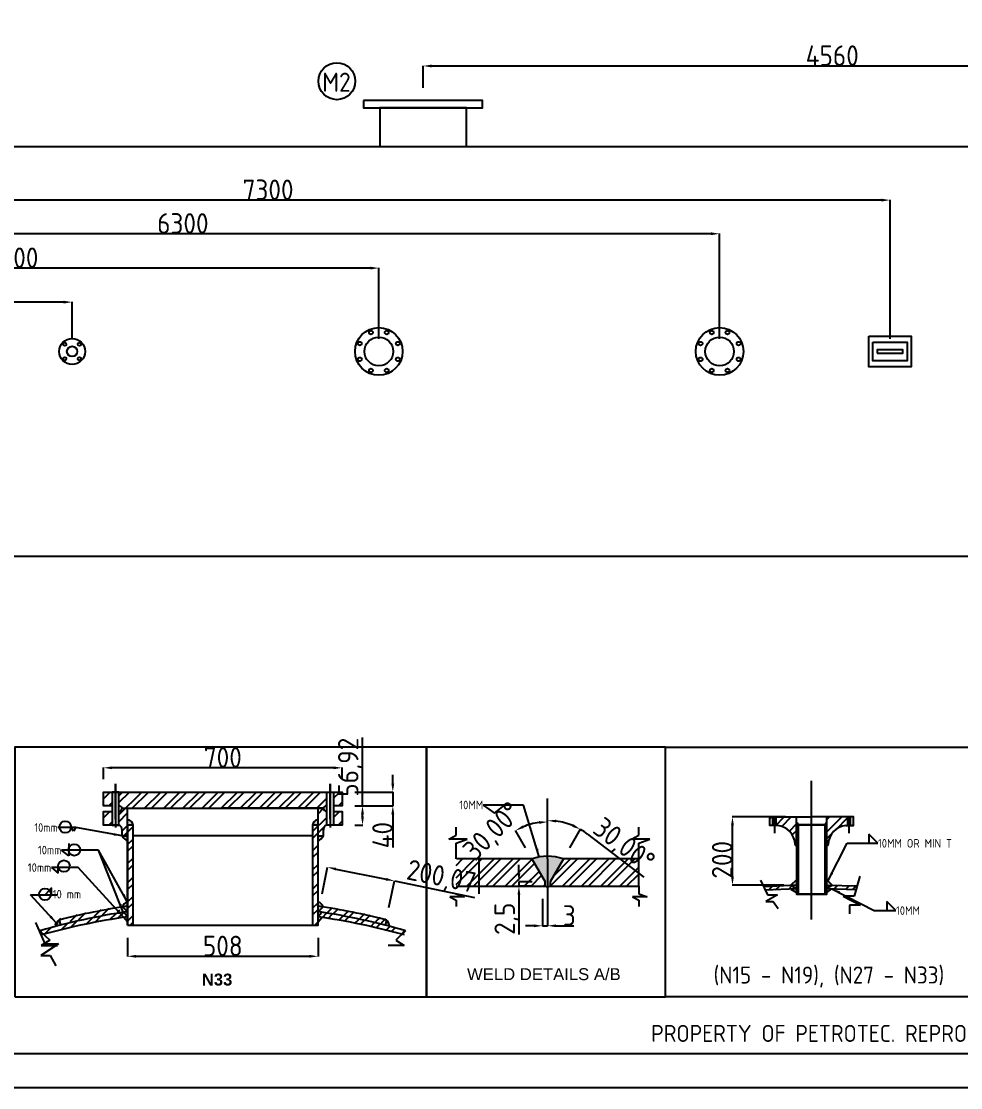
# Model space of a CAD drawing. Header units: inches. Extents: x 46059 to 66274, y -33 to 12215.
# Drawn here: x 53311 to 58824, y -33 to 6223 of the extents above; entities that cross this region are included whole.
import ezdxf

# ---------------------------------------------------------------- set-up
doc = ezdxf.new("R2010")
doc.units = ezdxf.units.IN
doc.header["$LTSCALE"] = 40
doc.header["$MEASUREMENT"] = 0
for name, pattern in [('ACAD_ISO02W100', [15, 12, -3]), ('ACAD_ISO03W100', [30, 12, -18]), ('CENTER', [50.8, 31.75, -6.35, 6.35, -6.35]), ('CENTER2', [1.125, 0.75, -0.125, 0.125, -0.125])]:
    doc.linetypes.add(name, pattern=pattern)
doc.layers.add('fitting', color=7, linetype='CENTER2')
doc.styles.get("Standard").update_dxf_attribs({"font": 'isocp.shx', "height": 120, "bigfont": '@extfont2.shx'})
doc.dimstyles.new('ISO-25', dxfattribs={"dimtxt": 120, "dimasz": 50, "dimexe": 1.25, "dimexo": 75, "dimtad": 1, "dimtxsty": 'Standard', "dimcen": 0, "dimclrd": 1, "dimclre": 1, "dimclrt": 1, "dimazin": 0, "dimtfac": 1, "dimtmove": 0, "dimatfit": 3, "dimfxl": 1, "dimtfillclr": 1, "dimarcsym": 0})
pattern_1 = [(45, (50550.75, 440.2), (-56.1266, 56.1266), []), (45, (50550.75, 479.885), (-56.1266, 56.1266), [])]

# ---------------------------------------------------------------- blocks, each defined once
blk = doc.blocks.new('*D49')
at = {"color": 1, "lineweight": -2, "ltscale": 1000, "transparency": 16777216}
for p, q in [((55491.1, 1751.6), (55491.1, 1801.6)), ((55268.3, 1701.6), (55492.3, 1701.6)), ((55491.1, 1701.6), (55491.1, 1621.6)), ((55268.3, 1621.6), (55492.3, 1621.6)), ((55491.1, 1571.6), (55491.1, 1376.2))]:
    blk.add_line(p, q, dxfattribs=at)
at = {"color": 1, "ltscale": 1000, "transparency": 16777216}
for points in [[(55482.7, 1751.6), (55499.4, 1751.6), (55491.1, 1701.6)], [(55482.7, 1571.6), (55499.4, 1571.6), (55491.1, 1621.6)]]:
    blk.add_solid(points, dxfattribs=at)
at = {"layer": 'Defpoints', "color": 0, "ltscale": 1000, "transparency": 16777216}
for p in [(55193.3, 1701.6), (55193.3, 1621.6), (55491.1, 1621.6)]:
    blk.add_point(p, dxfattribs=at)
at = {"color": 1, "ltscale": 1000, "transparency": 16777216, "insert": (55430.5, 1448.9), "char_height": 120, "attachment_point": 5, "rotation": 90}
blk.add_mtext('40', dxfattribs=at)
blk = doc.blocks.new('*D38')
at = {"color": 1, "lineweight": -2, "ltscale": 1000, "transparency": 16777216}
for p, q in [((56231.2, 1224.6), (56231.2, 1274.6)), ((56309.7, 1174.6), (56229.9, 1174.6)), ((56309.7, 1149.6), (56229.9, 1149.6)), ((56231.2, 1174.6), (56231.2, 1149.6)), ((56231.2, 1099.6), (56231.2, 866.3))]:
    blk.add_line(p, q, dxfattribs=at)
at = {"color": 1, "ltscale": 1000, "transparency": 16777216}
for points in [[(56222.9, 1224.6), (56239.5, 1224.6), (56231.2, 1174.6)], [(56222.9, 1099.6), (56239.5, 1099.6), (56231.2, 1149.6)]]:
    blk.add_solid(points, dxfattribs=at)
at = {"layer": 'Defpoints', "color": 0, "ltscale": 1000, "transparency": 16777216}
for p in [(56231.2, 1174.6), (56384.7, 1174.6), (56384.7, 1149.6)]:
    blk.add_point(p, dxfattribs=at)
at = {"color": 1, "ltscale": 1000, "transparency": 16777216, "insert": (56161.6, 958), "char_height": 120, "attachment_point": 5, "rotation": 90}
blk.add_mtext('2,5', dxfattribs=at)
blk = doc.blocks.new('*D39')
at = {"color": 1, "lineweight": -2, "ltscale": 1000, "transparency": 16777216}
for p, q in [((56369.7, 1074.6), (56369.7, 915.6)), ((56399.7, 1071), (56399.7, 915.6)), ((56319.7, 916.9), (56269.7, 916.9)), ((56369.7, 916.9), (56399.7, 916.9)), ((56449.7, 916.9), (56554, 916.9))]:
    blk.add_line(p, q, dxfattribs=at)
at = {"color": 1, "ltscale": 1000, "transparency": 16777216}
for points in [[(56319.7, 925.2), (56319.7, 908.6), (56369.7, 916.9)], [(56449.7, 925.2), (56449.7, 908.6), (56399.7, 916.9)]]:
    blk.add_solid(points, dxfattribs=at)
at = {"layer": 'Defpoints', "color": 0, "ltscale": 1000, "transparency": 16777216}
for p in [(56369.7, 1149.6), (56399.7, 1146), (56399.7, 916.9)]:
    blk.add_point(p, dxfattribs=at)
at = {"color": 1, "ltscale": 1000, "transparency": 16777216, "insert": (56526.8, 977.5), "char_height": 120, "attachment_point": 5}
blk.add_mtext('3', dxfattribs=at)
blk = doc.blocks.new('*D50')
at = {"color": 1, "lineweight": -2, "ltscale": 1000, "transparency": 16777216}
for p, q in [((56530.2, 1374.6), (56593.2, 1483.7)), ((56634.1, 1454.8), (56963.9, 1202.4))]:
    blk.add_line(p, q, dxfattribs=at)
for start, end in [(67.43447, 82.56553), (52.56553, 60)]:
    blk.add_arc((56399.7, 1148.6), 385.6, start, end, dxfattribs=at)
at = {"color": 1, "ltscale": 1000, "transparency": 16777216}
for points in [[(56449.1, 1522.7), (56450.2, 1539.3), (56399.7, 1534.2)], [(56551.4, 1512.2), (56544, 1497.2), (56592.5, 1482.6)]]:
    blk.add_solid(points, dxfattribs=at)
at = {"layer": 'Defpoints', "color": 0, "ltscale": 1000, "transparency": 16777216}
for p in [(56399.7, 1662.7), (56466.7, 1528.4), (56399.7, 1309.6), (56492.7, 1309.6), (56414.7, 1174.6)]:
    blk.add_point(p, dxfattribs=at)
at = {"color": 1, "ltscale": 1000, "transparency": 16777216, "insert": (56841.3, 1383.9), "char_height": 120, "attachment_point": 5, "rotation": 322.56553}
blk.add_mtext('30,00°', dxfattribs=at)
blk = doc.blocks.new('*D51')
at = {"color": 1, "lineweight": -2, "ltscale": 1000, "transparency": 16777216}
blk.add_line((56269.3, 1374.6), (56210.3, 1476.8), dxfattribs=at)
blk.add_arc((56399.7, 1148.6), 377.7, 97.59112, 112.40888, dxfattribs=at)
at = {"color": 1, "ltscale": 1000, "transparency": 16777216}
for points in [[(56259.4, 1490.3), (56252.1, 1505.2), (56210.9, 1475.7)], [(56349.3, 1531.3), (56350.4, 1514.7), (56399.7, 1526.3)]]:
    blk.add_solid(points, dxfattribs=at)
at = {"layer": 'Defpoints', "color": 0, "ltscale": 1000, "transparency": 16777216}
for p in [(56399.7, 1662.7), (56334.2, 1520.5), (56306.8, 1309.6), (56399.7, 1309.6), (56384.7, 1174.6)]:
    blk.add_point(p, dxfattribs=at)
at = {"color": 1, "ltscale": 1000, "transparency": 16777216, "insert": (56082.2, 1463.6), "char_height": 120, "attachment_point": 5, "rotation": 45.23267}
blk.add_mtext('30,00°', dxfattribs=at)
blk = doc.blocks.new('*D59')
at = {"color": 1, "lineweight": -2, "ltscale": 0.25, "transparency": 16777216}
for p, q in [((55313.3, 1621.6), (55313.3, 2022.4)), ((55268.3, 1621.6), (55314.5, 1621.6)), ((55313.3, 1557.7), (55313.3, 1571.6)), ((55268.3, 1507.7), (55314.5, 1507.7))]:
    blk.add_line(p, q, dxfattribs=at)
at = {"color": 1, "ltscale": 0.25, "transparency": 16777216}
for points in [[(55304.9, 1571.6), (55321.6, 1571.6), (55313.3, 1621.6)], [(55304.9, 1557.7), (55321.6, 1557.7), (55313.3, 1507.7)]]:
    blk.add_solid(points, dxfattribs=at)
at = {"layer": 'Defpoints', "color": 0, "ltscale": 0.25, "transparency": 16777216}
for p in [(55193.3, 1621.6), (55313.3, 1621.6), (55193.3, 1507.7)]:
    blk.add_point(p, dxfattribs=at)
at = {"color": 1, "ltscale": 0.25, "transparency": 16777216, "insert": (55243.6, 1847), "char_height": 120, "attachment_point": 5, "rotation": 90}
blk.add_mtext('56,92', dxfattribs=at)
blk = doc.blocks.new('*D60')
at = {"color": 1, "lineweight": -2, "ltscale": 0.25, "transparency": 16777216}
for p, q in [((53793.3, 1776.6), (53793.3, 1844.8)), ((55143.3, 1843.6), (53843.3, 1843.6)), ((55193.3, 1776.6), (55193.3, 1844.8))]:
    blk.add_line(p, q, dxfattribs=at)
at = {"color": 1, "ltscale": 0.25, "transparency": 16777216}
for points in [[(53843.3, 1851.9), (53843.3, 1835.3), (53793.3, 1843.6)], [(55143.3, 1851.9), (55143.3, 1835.3), (55193.3, 1843.6)]]:
    blk.add_solid(points, dxfattribs=at)
at = {"layer": 'Defpoints', "color": 0, "ltscale": 0.25, "transparency": 16777216}
for p in [(53793.3, 1843.6), (53793.3, 1701.6), (55193.3, 1701.6)]:
    blk.add_point(p, dxfattribs=at)
at = {"color": 1, "ltscale": 0.25, "transparency": 16777216, "insert": (54493.3, 1904.2), "char_height": 120, "attachment_point": 5}
blk.add_mtext('700', dxfattribs=at)
blk = doc.blocks.new('*D44')
at = {"color": 1, "lineweight": -2, "ltscale": 0.25, "transparency": 16777216}
for p, q in [((53934.5, 845.8), (53934.5, 736.7)), ((55052.1, 845.8), (55052.1, 736.7)), ((53984.5, 738), (55002.1, 738))]:
    blk.add_line(p, q, dxfattribs=at)
at = {"color": 1, "ltscale": 0.25, "transparency": 16777216}
for points in [[(53984.5, 746.3), (53984.5, 729.6), (53934.5, 738)], [(55002.1, 746.3), (55002.1, 729.6), (55052.1, 738)]]:
    blk.add_solid(points, dxfattribs=at)
at = {"layer": 'Defpoints', "color": 0, "ltscale": 0.25, "transparency": 16777216}
for p in [(53934.5, 920.8), (55052.1, 920.8), (55052.1, 738)]:
    blk.add_point(p, dxfattribs=at)
at = {"color": 1, "ltscale": 0.25, "transparency": 16777216, "insert": (54493.3, 798.6), "char_height": 120, "attachment_point": 5}
blk.add_mtext('508', dxfattribs=at)
blk = doc.blocks.new('*D61')
at = {"color": 1, "lineweight": -2, "ltscale": 0.25, "transparency": 16777216}
for p, q in [((57796.3, 1555.6), (57483.2, 1555.6)), ((57484.5, 1205.6), (57484.5, 1505.6)), ((57785.3, 1155.6), (57483.2, 1155.6))]:
    blk.add_line(p, q, dxfattribs=at)
at = {"color": 1, "ltscale": 0.25, "transparency": 16777216}
for points in [[(57476.1, 1505.6), (57492.8, 1505.6), (57484.5, 1555.6)], [(57476.1, 1205.6), (57492.8, 1205.6), (57484.5, 1155.6)]]:
    blk.add_solid(points, dxfattribs=at)
at = {"layer": 'Defpoints', "color": 0, "ltscale": 0.25, "transparency": 16777216}
for p in [(57484.5, 1555.6), (57871.3, 1555.6), (57860.3, 1155.6)]:
    blk.add_point(p, dxfattribs=at)
at = {"color": 1, "ltscale": 0.25, "transparency": 16777216, "insert": (57423.8, 1304.2), "char_height": 120, "attachment_point": 5, "rotation": 90}
blk.add_mtext('200', dxfattribs=at)
blk = doc.blocks.new('*D62')
at = {"color": 1, "lineweight": -2, "ltscale": 0.25, "transparency": 16777216}
for p, q in [((55076.3, 1104.2), (55108.4, 1261.2)), ((55157.1, 1250), (55451.2, 1189.9)), ((55468.4, 1024.2), (55500.4, 1181.1)), ((55500.2, 1179.9), (55970.7, 1083.8))]:
    blk.add_line(p, q, dxfattribs=at)
at = {"color": 1, "ltscale": 0.25, "transparency": 16777216}
for points in [[(55158.8, 1258.1), (55155.4, 1241.8), (55108.1, 1260)], [(55452.8, 1198.1), (55449.5, 1181.8), (55500.2, 1179.9)]]:
    blk.add_solid(points, dxfattribs=at)
at = {"layer": 'Defpoints', "color": 0, "ltscale": 0.25, "transparency": 16777216}
for p in [(55500.2, 1179.9), (55061.3, 1030.8), (55453.4, 950.7)]:
    blk.add_point(p, dxfattribs=at)
at = {"color": 1, "ltscale": 0.25, "transparency": 16777216, "insert": (55773.9, 1195.1), "char_height": 120, "attachment_point": 5, "rotation": 348.45924}
blk.add_mtext('200,07', dxfattribs=at)
blk = doc.blocks.new('*U146')
blk.add_circle((0, 0), 9.55)
blk = doc.blocks.new('*U147')
at = {"color": 0, "linetype": 'ByBlock', "lineweight": -2, "transparency": 16777216}
blk.add_blockref('*U146', (4349.7, 2315.5), dxfattribs=at)
for p, rotation in [((4289.3, 2255.2), 90), ((4410, 2255.2), 270.0000000000001), ((4349.7, 2194.8), 180)]:
    blk.add_blockref('*U146', p, dxfattribs=dict(at, rotation=rotation))
blk = doc.blocks.new('*U148')
blk.add_circle((0, 0), 11.1)
blk = doc.blocks.new('*U149')
at = {"color": 0, "linetype": 'ByBlock', "lineweight": -2, "transparency": 16777216}
blk.add_blockref('*U148', (29776.4, 5203.4), dxfattribs=at)
for p, rotation in [((29691.1, 5168.1), 45.00000000000001), ((29861.7, 5168.1), 314.9999999999999), ((29655.8, 5082.8), 90), ((29897.1, 5082.8), 270), ((29691.1, 4997.5), 135), ((29861.7, 4997.5), 225), ((29776.4, 4962.1), 180)]:
    blk.add_blockref('*U148', p, dxfattribs=dict(at, rotation=rotation))
blk = doc.blocks.new('*U153')
blk.add_circle((0, 0), 11.1)
blk = doc.blocks.new('*U154')
at = {"color": 0, "linetype": 'ByBlock', "lineweight": -2, "transparency": 16777216}
blk.add_blockref('*U153', (29776.4, 5203.4), dxfattribs=at)
for p, rotation in [((29691.1, 5168.1), 45.00000000000001), ((29861.7, 5168.1), 314.9999999999999), ((29655.8, 5082.8), 90), ((29897.1, 5082.8), 270), ((29691.1, 4997.5), 135), ((29861.7, 4997.5), 225), ((29776.4, 4962.1), 180)]:
    blk.add_blockref('*U153', p, dxfattribs=dict(at, rotation=rotation))
blk = doc.blocks.new('*D158')
at = {"color": 1, "lineweight": -2, "transparency": 16777216}
for p, q in [((51109, 4361.2), (51109, 4576.7)), ((53559, 4575.5), (51159, 4575.5)), ((53609, 4361.2), (53609, 4576.7))]:
    blk.add_line(p, q, dxfattribs=at)
at = {"color": 1, "transparency": 16777216}
for points in [[(51159, 4583.8), (51159, 4567.1), (51109, 4575.5)], [(53559, 4583.8), (53559, 4567.1), (53609, 4575.5)]]:
    blk.add_solid(points, dxfattribs=at)
at = {"layer": 'Defpoints', "color": 0, "transparency": 16777216}
for p in [(51109, 4575.5), (51109, 4286.2), (53609, 4286.2)]:
    blk.add_point(p, dxfattribs=at)
at = {"color": 1, "transparency": 16777216, "insert": (52359, 4636.1), "char_height": 120, "attachment_point": 5}
blk.add_mtext('2500', dxfattribs=at)
blk = doc.blocks.new('*D159')
at = {"color": 1, "lineweight": -2, "transparency": 16777216}
for p, q in [((51109, 4361.2), (51109, 4776.6)), ((55359, 4775.4), (51159, 4775.4)), ((55409, 4361.2), (55409, 4776.6))]:
    blk.add_line(p, q, dxfattribs=at)
at = {"color": 1, "transparency": 16777216}
for points in [[(51159, 4783.7), (51159, 4767.1), (51109, 4775.4)], [(55359, 4783.7), (55359, 4767.1), (55409, 4775.4)]]:
    blk.add_solid(points, dxfattribs=at)
at = {"layer": 'Defpoints', "color": 0, "transparency": 16777216}
for p in [(51109, 4775.4), (51109, 4286.2), (55409, 4286.2)]:
    blk.add_point(p, dxfattribs=at)
at = {"color": 1, "transparency": 16777216, "insert": (53259, 4836), "char_height": 120, "attachment_point": 5}
blk.add_mtext('4300', dxfattribs=at)
blk = doc.blocks.new('*D160')
at = {"color": 1, "lineweight": -2, "transparency": 16777216}
for p, q in [((51109, 4361.2), (51109, 4978)), ((57359, 4976.7), (51159, 4976.7)), ((57409, 4361.2), (57409, 4978))]:
    blk.add_line(p, q, dxfattribs=at)
at = {"color": 1, "transparency": 16777216}
for points in [[(51159, 4985), (51159, 4968.4), (51109, 4976.7)], [(57359, 4985), (57359, 4968.4), (57409, 4976.7)]]:
    blk.add_solid(points, dxfattribs=at)
at = {"layer": 'Defpoints', "color": 0, "transparency": 16777216}
for p in [(51109, 4976.7), (51109, 4286.2), (57409, 4286.2)]:
    blk.add_point(p, dxfattribs=at)
at = {"color": 1, "transparency": 16777216, "insert": (54259, 5037.3), "char_height": 120, "attachment_point": 5}
blk.add_mtext('6300', dxfattribs=at)
blk = doc.blocks.new('*D161')
at = {"color": 1, "lineweight": -2, "transparency": 16777216}
for p, q in [((51109, 4361.2), (51109, 5175.2)), ((58359, 5173.9), (51159, 5173.9)), ((58409, 4361.2), (58409, 5175.2))]:
    blk.add_line(p, q, dxfattribs=at)
at = {"color": 1, "transparency": 16777216}
for points in [[(51159, 5182.3), (51159, 5165.6), (51109, 5173.9)], [(58359, 5182.3), (58359, 5165.6), (58409, 5173.9)]]:
    blk.add_solid(points, dxfattribs=at)
at = {"layer": 'Defpoints', "color": 0, "transparency": 16777216}
for p in [(51109, 5173.9), (51109, 4286.2), (58409, 4286.2)]:
    blk.add_point(p, dxfattribs=at)
at = {"color": 1, "transparency": 16777216, "insert": (54759, 5234.6), "char_height": 120, "attachment_point": 5}
blk.add_mtext('7300', dxfattribs=at)
blk = doc.blocks.new('*D162')
at = {"color": 1, "lineweight": -2, "transparency": 16777216}
for p, q in [((55669, 5833.4), (55669, 5962.3)), ((55719, 5961), (60179, 5961)), ((60229, 5661.2), (60229, 5962.3))]:
    blk.add_line(p, q, dxfattribs=at)
at = {"color": 1, "transparency": 16777216}
for points in [[(55719, 5969.4), (55719, 5952.7), (55669, 5961)], [(60179, 5969.4), (60179, 5952.7), (60229, 5961)]]:
    blk.add_solid(points, dxfattribs=at)
at = {"layer": 'Defpoints', "color": 0, "transparency": 16777216}
for p in [(60229, 5961), (55669, 5758.4), (60229, 5586.2)]:
    blk.add_point(p, dxfattribs=at)
at = {"color": 1, "transparency": 16777216, "insert": (58070, 6021.6), "char_height": 120, "attachment_point": 5}
blk.add_mtext('4560', dxfattribs=at)

msp = doc.modelspace()

# ---------------------------------------------------------------- hatches: boundary and pattern name
at = {"ltscale": 0.2}
h = msp.add_hatch(dxfattribs=at)
h.set_pattern_fill('STEEL', color=256, scale=25, style=0)
h.set_pattern_definition(pattern_1)
h.paths.add_polyline_path([(53843.265, 1701.555), (53793.265, 1701.555), (53793.265, 1621.555), (53843.265, 1621.555)])
h.paths.add_polyline_path([(54493.265, 1701.555), (53883.265, 1701.555), (53883.265, 1621.555, -0.32359909), (53901.786, 1606.506), (54493.265, 1606.506)])
h.paths.add_polyline_path([(55103.265, 1701.555), (54493.265, 1701.555), (54493.265, 1606.506), (55084.743, 1606.506, -0.32359909), (55103.265, 1621.555)])
h.paths.add_polyline_path([(55193.265, 1701.555), (55143.265, 1701.555), (55143.265, 1621.555), (55193.265, 1621.555)])
h.paths.add_polyline_path([(55193.265, 1587.71), (55143.265, 1587.71), (55143.265, 1507.71), (55193.265, 1507.71)])
h.paths.add_polyline_path([(55103.265, 1587.71, -0.33656352), (55084.743, 1606.506), (55052.065, 1606.506), (55052.065, 1444.21), (55083.571, 1443.52, 0.00198891), (55084.065, 1444.254), (55084.065, 1477.007, -0.33211356), (55103.265, 1507.71)])
h.paths.add_polyline_path([(53843.265, 1587.71), (53793.265, 1587.71), (53793.265, 1507.71), (53843.265, 1507.71)])
h.paths.add_polyline_path([(53934.465, 1606.506), (53901.786, 1606.506, -0.33656352), (53883.265, 1587.71), (53883.265, 1507.71, -0.33211356), (53902.465, 1477.007), (53902.465, 1444.254), (53934.465, 1444.21), (53934.465, 1507.71)])
h.paths.add_polyline_path([(53966.465, 1444.21), (53934.465, 1444.21), (53934.465, 920.785), (53966.465, 920.785)])
h.paths.add_polyline_path([(53966.465, 1507.71), (53934.465, 1507.71), (53934.465, 1444.21), (53966.465, 1444.21)])
h.paths.add_polyline_path([(55052.065, 1507.71), (55020.065, 1507.71), (55020.065, 1444.21), (55052.065, 1444.21)])
h.paths.add_polyline_path([(55052.065, 1444.21), (55020.065, 1444.21), (55020.065, 921.486), (55052.065, 921.486)])
h = msp.add_hatch(color=256, dxfattribs=at)
h.paths.add_polyline_path([(53934.465, 1537.422), (53934.465, 1507.71), (53966.465, 1507.71, 0.42322711)])
h.paths.add_polyline_path([(53934.465, 1444.21), (53902.465, 1444.254, 0.10225613), (53934.465, 1412.643)])
h.paths.add_polyline_path([(55052.065, 1537.422, 0.42322711), (55020.065, 1507.71), (55052.065, 1507.71)])
h.paths.add_polyline_path([(55083.571, 1443.52), (55052.065, 1444.21), (55052.065, 1412.643, 0.10024683)])
h.paths.add_polyline_path([(55052.065, 1056.271), (55052.065, 1032.161, -0.00189701), (55081.944, 1027.565, 0.30276171)])
h.paths.add_polyline_path([(55074.954, 966.268, 0.00140339), (55052.065, 969.649), (55052.065, 939.676)])
h.paths.add_polyline_path([(55075.478, 996.58, 0.00148628), (55052.065, 1000.161), (55052.065, 971.466)])
h.paths.add_polyline_path([(53934.465, 969.649, 0.00140339), (53911.575, 966.268), (53934.465, 939.676)])
h.paths.add_polyline_path([(53934.465, 1000.161, 0.00148628), (53911.051, 996.58), (53934.465, 971.466)])
h.paths.add_polyline_path([(53934.465, 1032.161, 0.00189701), (53904.585, 1027.565), (53932.345, 999.843, -0.00013449), (53934.465, 1000.161)])
h.paths.add_polyline_path([(53934.465, 1056.271, 0.30276171), (53904.585, 1027.565, -0.00189701), (53934.465, 1032.161)])
h.paths.add_polyline_path([(55081.944, 1027.565, 0.00189701), (55052.065, 1032.161), (55052.065, 1000.161, -0.00013449), (55054.184, 999.843)])
h = msp.add_hatch(dxfattribs=at)
h.set_pattern_fill('STEEL', color=256, scale=25, style=0)
h.set_pattern_definition([(45, (50550.75, 339.57), (-56.1266, 56.1266), []), (45, (50550.75, 379.26), (-56.1266, 56.1266), [])])
h.paths.add_polyline_path([(57722.126, 1555.571), (57704.171, 1555.571), (57704.171, 1505.571), (57722.126, 1505.571)])
h.paths.add_polyline_path([(57860.304, 1555.571), (57739.16, 1555.571), (57739.16, 1505.571), (57747.744, 1505.571, -0.38197797), (57851.956, 1394.018), (57860.304, 1394.018), (57860.304, 1508.974)])
h.paths.add_polyline_path([(58194.238, 1555.571), (58176.283, 1555.571), (58176.283, 1505.571), (58194.238, 1505.571)])
h.paths.add_polyline_path([(58159.248, 1555.571), (58038.104, 1555.571), (58038.104, 1394.018), (58046.452, 1394.018, -0.38197797), (58150.664, 1505.571), (58159.248, 1505.571)])
h.paths.add_polyline_path([(58038.104, 1508.974), (58027.144, 1508.974), (58027.351, 1102.431), (58038.104, 1102.431)])
h.paths.add_polyline_path([(57871.264, 1508.974), (57860.304, 1508.974), (57860.304, 1102.431), (57871.264, 1102.431)])
h.paths.add_polyline_path([(57829.79, 1153.863), (57668.167, 1144.816), (57677.619, 1125.299), (57860.304, 1134.334)])
h.paths.add_polyline_path([(58216.163, 1151.283), (58069.164, 1154.823), (58038.104, 1135.267), (58210.006, 1129.754)])
h = msp.add_hatch(color=256, dxfattribs=at)
h.paths.add_polyline_path([(58046.452, 1394.018), (58038.104, 1394.018), (58038.104, 1383.755, 0.39487971)])
h.paths.add_polyline_path([(57860.304, 1394.018), (57851.956, 1394.018, 0.39487971), (57860.304, 1383.755)])
h.paths.add_polyline_path([(57860.304, 1520.129), (57860.304, 1508.974), (57871.264, 1508.974, 0.28769763)])
h.paths.add_polyline_path([(58038.104, 1520.129, 0.28769763), (58027.144, 1508.974), (58038.104, 1508.974)])
at = {"ltscale": 1000}
h = msp.add_hatch(color=256, dxfattribs=at)
h.paths.add_polyline_path([(56384.737, 1174.605), (56384.737, 1149.605, 0.11923845), (56399.737, 1145.976), (56399.737, 1309.605), (56399.737, 1324.605, 0.08017651), (56306.795, 1309.605)])
h.paths.add_polyline_path([(56399.737, 1145.976, 0.11923845), (56414.737, 1149.605), (56414.737, 1174.605), (56492.679, 1309.605, 0.08017651), (56399.737, 1324.605), (56399.737, 1309.605)])
h = msp.add_hatch(dxfattribs=at)
h.set_pattern_fill('STEEL', color=256, scale=25, style=0)
h.set_pattern_definition([(45, (51001.95, 339.57), (-56.1266, 56.1266), []), (45, (51001.95, 379.26), (-56.1266, 56.1266), [])])
h.paths.add_polyline_path([(56492.679, 1309.605), (56414.737, 1174.605), (56414.737, 1149.605), (56934.072, 1149.605), (56934.072, 1309.605)])
edge = h.paths.add_edge_path()
edge.add_line((55862.619, 1149.605), (56384.737, 1149.605))
edge.add_line((56384.737, 1149.605), (56384.737, 1174.605))
edge.add_line((56306.795, 1309.605), (56384.737, 1174.605))
edge.add_line((56306.795, 1309.605), (55865.402, 1309.605))
edge.add_line((55862.619, 1309.605), (55862.619, 1149.605))
at = {"ltscale": 0.25}
h = msp.add_hatch(color=256, dxfattribs=at)
h.paths.add_polyline_path([(57829.79, 1153.863), (57860.304, 1134.334), (57860.304, 1155.571)])
h.paths.add_polyline_path([(57860.304, 1134.334), (57826.111, 1132.643), (57860.304, 1111.756)])
h.paths.add_polyline_path([(58069.164, 1154.823), (58038.104, 1155.571), (58038.104, 1135.267)])
h.paths.add_polyline_path([(58067.729, 1134.317), (58038.104, 1135.267), (58038.104, 1111.756)])
at = {"ltscale": 1000}
h = msp.add_hatch(color=256, dxfattribs=at)
h.paths.add_polyline_path([(58038.104, 1186.63), (58038.104, 1155.571), (58070.352, 1155.571)])
h.paths.add_polyline_path([(57860.304, 1186.63), (57827.122, 1155.571), (57860.304, 1155.571)])
at = {"ltscale": 0.25}
h = msp.add_hatch(dxfattribs=at)
h.set_pattern_fill('STEEL', color=256, scale=25, style=0)
h.set_pattern_definition([(45, (51001.95, 440.2), (-56.1266, 56.1266), []), (45, (51001.95, 479.885), (-56.1266, 56.1266), [])])
h.paths.add_polyline_path([(55477.698, 920.672), (55485.358, 950.711, 0.02381328), (55113.944, 1027.565), (55086.184, 999.843, -0.0250804)])
h.paths.add_polyline_path([(53900.345, 999.843), (53872.585, 1027.565, 0.02381328), (53501.171, 950.711), (53508.831, 920.672, -0.0250804)])
at = {"ltscale": 0.2}
h = msp.add_hatch(dxfattribs=at)
h.set_pattern_fill('STEEL', color=256, scale=25, style=0)
h.set_pattern_definition(pattern_1)
h.paths.add_polyline_path([(55544.974, 867.194), (55566.244, 887.912, 0.03157271), (55075.478, 996.58), (55052.065, 971.466), (55052.065, 969.649, -0.03056387)])
h.paths.add_polyline_path([(53934.465, 969.649), (53934.465, 971.466), (53911.051, 996.58, 0.03157271), (53420.285, 887.912), (53441.555, 867.194, -0.03056387)])
h = msp.add_hatch(color=256, dxfattribs=at)
h.paths.add_polyline_path([(53533.171, 950.711, 0.10747296), (53516.966, 924.311, 0.05903862), (53516.384, 914.356, -0.00158441), (53540.831, 920.672)])
h.paths.add_polyline_path([(55445.698, 920.672, -0.00158441), (55470.145, 914.356, 0.2511364), (55453.358, 950.711)])

# ---------------------------------------------------------------- linework, layer by layer
msp.add_line((51108.984, 3086.187), (60228.984, 3086.187))
at = {"linetype": 'ACAD_ISO03W100', "ltscale": 1000}
msp.add_line((57949.204, 953.424), (57949.204, 1767.011), dxfattribs=at)
at = {"linetype": 'CENTER', "ltscale": 0.25}
for p, q in [((53863.265, 1541.555), (53863.265, 1748.761)), ((53863.265, 1748.761), (53863.265, 1492.9)), ((55123.265, 1541.555), (55123.265, 1748.761)), ((55123.265, 1748.761), (55123.265, 1492.9))]:
    msp.add_line(p, q, dxfattribs=at)
at = {"linetype": 'CENTER', "ltscale": 1000}
for q in [(56399.737, 1662.713), (56399.737, 975.96)]:
    msp.add_line((56399.737, 1309.605), q, dxfattribs=at)
at = {"ltscale": 0.2}
for p, q in [((53901.786, 1606.506), (54493.265, 1606.506)), ((53901.786, 1606.506), (55084.743, 1606.506)), ((55084.743, 1606.506), (54493.265, 1606.506)), ((53902.465, 1444.254), (53902.465, 1479.234)), ((55084.065, 1444.254), (55084.065, 1479.234)), ((57860.304, 1394.018), (57851.956, 1394.018)), ((58038.104, 1394.018), (58046.452, 1394.018))]:
    msp.add_line(p, q, dxfattribs=at)
at = {"ltscale": 1000}
for p, q in [((53934.465, 920.785), (53934.465, 1606.506)), ((55052.065, 920.785), (55052.065, 1606.506)), ((56021.257, 1624.421), (56088.378, 1576.922)), ((56088.378, 1576.922), (56147.109, 1624.421)), ((57860.304, 1394.018), (57860.304, 1555.571)), ((58038.104, 1155.571), (58038.104, 1555.571)), ((58038.104, 1394.018), (58038.104, 1555.571)), ((53617.949, 1472.696), (53602.762, 1493.269)), ((53630.918, 1493.269), (53617.949, 1472.696)), ((53902.465, 1444.254), (53934.465, 1444.21)), ((53934.465, 1444.21), (53902.465, 1444.254)), ((55020.065, 1444.21), (53966.465, 1444.21)), ((55084.065, 1443.509), (55052.065, 1444.21)), ((55052.065, 1444.21), (55084.065, 1443.509)), ((55820.196, 1424.265), (55863.792, 1449.153)), ((55863.792, 1449.153), (55863.792, 1495.818)), ((56891.649, 1424.265), (56935.244, 1449.153)), ((56935.244, 1449.153), (56935.244, 1495.818)), ((58337.516, 1400.686), (58284.497, 1453.655)), ((58284.497, 1453.655), (58284.497, 1400.686)), ((53589.36, 1399.105), (53589.36, 1328.024)), ((55927.628, 1424.265), (55820.196, 1424.265)), ((55862.619, 1400.932), (55927.628, 1424.265)), ((55862.619, 1309.605), (55862.619, 1400.932)), ((56999.08, 1424.265), (56891.649, 1424.265)), ((56934.072, 1400.932), (56999.08, 1424.265)), ((56934.072, 1309.605), (56934.072, 1400.932)), ((53589.36, 1328.024), (53546.672, 1361.195)), ((53487.336, 1258.522), (53526.863, 1225.351)), ((53526.863, 1225.351), (53526.863, 1258.522)), ((56306.795, 1309.605), (55865.402, 1309.605)), ((55995.544, 1309.605), (55995.544, 1149.605)), ((56306.795, 1309.605), (56384.737, 1174.605)), ((56492.679, 1309.605), (56414.737, 1174.605)), ((56934.072, 1309.605), (56492.679, 1309.605)), ((56934.072, 1149.605), (56934.072, 1309.605)), ((58232.199, 1207.356), (58198.803, 1090.58)), ((53487.984, 1140.054), (53451.62, 1098.985)), ((53487.984, 1098.985), (53487.984, 1140.054)), ((55862.619, 1149.605), (56384.737, 1149.605)), ((55995.544, 1149.605), (55995.544, 1103.828)), ((56384.737, 1149.605), (56384.737, 1174.605)), ((56414.737, 1174.605), (56414.737, 1149.605)), ((56414.737, 1149.605), (56934.072, 1149.605)), ((56934.072, 1149.605), (56934.072, 1103.828)), ((57648.744, 1184.92), (57690.488, 1098.728)), ((57860.304, 1186.63), (57827.122, 1155.571)), ((58038.104, 1186.63), (58070.352, 1155.571)), ((55912.058, 1086.718), (55826.424, 1086.718)), ((55826.424, 1086.718), (55863.792, 1068.051)), ((55862.619, 1103.828), (55912.058, 1086.718)), ((55863.792, 1068.051), (55863.792, 1030.719)), ((56983.511, 1086.718), (56897.877, 1086.718)), ((56897.877, 1086.718), (56935.244, 1068.051)), ((56934.072, 1103.828), (56983.511, 1086.718)), ((56935.244, 1068.051), (56935.244, 1030.719)), ((57748.931, 1098.728), (57679.356, 1059.803)), ((57690.488, 1098.728), (57748.931, 1098.728)), ((58198.803, 1090.58), (58134.794, 1090.58)), ((58134.794, 1090.58), (58234.982, 1037.753)), ((53932.345, 999.843), (53904.585, 1027.565)), ((55054.184, 999.843), (55081.944, 1027.565)), ((57679.356, 1059.803), (57723.884, 1059.803)), ((57723.884, 1059.803), (57751.714, 1018.097)), ((58234.982, 1037.753), (58170.973, 1037.753)), ((58170.973, 1037.753), (58170.973, 987.706)), ((58443.198, 1006.014), (58390.18, 1058.983)), ((58390.18, 1058.983), (58390.18, 1006.014)), ((53533.171, 950.711), (53540.831, 920.672)), ((53533.171, 950.711), (53540.831, 920.672)), ((53934.465, 971.466), (53911.163, 996.46)), ((53934.465, 939.676), (53911.996, 965.779)), ((55052.065, 971.466), (55075.366, 996.46)), ((55052.065, 939.676), (55074.533, 965.779)), ((55453.358, 950.711), (55445.698, 920.672)), ((53394.303, 936.626), (53449.435, 810.93)), ((53420.285, 887.912), (53477.283, 832.393)), ((53934.465, 920.785), (55052.065, 920.785)), ((55566.244, 887.912), (55509.246, 832.393)), ((53477.283, 832.393), (53428.277, 801.736)), ((55509.246, 832.393), (55558.252, 801.736)), ((53529.069, 810.93), (53424.932, 743.484)), ((53428.277, 801.736), (53523.226, 801.736)), ((53449.435, 810.93), (53529.069, 810.93)), ((55558.252, 801.736), (55463.303, 801.736)), ((53424.932, 743.484), (53480.063, 743.484)), ((53480.063, 743.484), (53513.755, 682.169))]:
    msp.add_line(p, q, dxfattribs=at)
at = {"linetype": 'ACAD_ISO02W100', "ltscale": 0.2}
for p, q in [((57730.643, 1555.571), (57730.643, 1456.1)), ((58167.766, 1555.571), (58167.766, 1456.1))]:
    msp.add_line(p, q, dxfattribs=at)
at = {"ltscale": 0.25}
for p, q in [((57860.304, 1155.571), (57668.167, 1144.816)), ((57860.304, 1134.334), (57677.619, 1125.299)), ((57826.111, 1132.643), (57860.304, 1111.756)), ((57827.122, 1155.571), (57860.304, 1134.334)), ((58038.104, 1155.571), (58216.163, 1151.283)), ((58070.352, 1155.571), (58038.104, 1135.267)), ((58038.104, 1135.267), (58210.006, 1129.754)), ((58038.104, 1111.756), (58067.729, 1134.317))]:
    msp.add_line(p, q, dxfattribs=at)
at = {"ltscale": 0.2}
for points in [[(66273.849, -32.751), (46058.872, -32.751), (46058.872, 12214.906), (66273.849, 12214.906)], [(58283.984, 4376.187), (58533.984, 4376.187), (58533.984, 4196.187), (58283.984, 4196.187)], [(58308.984, 4341.187), (58508.984, 4341.187), (58508.984, 4231.187), (58308.984, 4231.187)], [(58333.984, 4276.187), (58483.984, 4276.187), (58483.984, 4296.187), (58333.984, 4296.187)], [(53934.465, 920.785), (53966.465, 920.785), (53966.465, 1507.71), (53934.465, 1507.71)], [(55020.065, 921.486), (55052.065, 921.486), (55052.065, 1507.71), (55020.065, 1507.71)], [(57722.126, 1555.571), (57739.16, 1555.571), (57739.16, 1505.571), (57722.126, 1505.571)], [(58176.283, 1555.571), (58159.248, 1555.571), (58159.248, 1505.571), (58176.283, 1505.571)]]:
    msp.add_lwpolyline(points, close=True, dxfattribs=at)
for points in [[(66101.226, 12016.071), (46286.338, 12016.071), (46259.194, 167.288), (66074.083, 167.288)], [(55319.734, 5758.445), (55319.734, 5715.545), (56018.234, 5715.545), (56018.234, 5758.445)]]:
    msp.add_lwpolyline(points, close=True)
for points in [[(55922.984, 5486.187), (55922.984, 5715.545), (55414.984, 5715.545), (55414.984, 5486.187)], [(60228.984, 5486.187), (51108.984, 5486.187)]]:
    msp.add_lwpolyline(points)
at = {"ltscale": 1000}
for points in [[(53271.926, 500.709), (55688.975, 500.709), (55688.975, 1965.562), (53271.926, 1965.562)], [(55688.975, 500.709), (57092.091, 500.709), (57092.091, 1965.562), (55688.975, 1965.562)], [(59098.908, 500.709), (57092.091, 500.709), (57092.091, 1965.562), (59098.908, 1965.562)], [(57871.264, 1508.974), (58027.144, 1508.974), (58027.351, 1102.431), (57871.264, 1102.431)]]:
    msp.add_lwpolyline(points, close=True, dxfattribs=at)
for points in [[(53845.206, 1621.555), (53793.265, 1621.555), (53793.265, 1701.555), (55193.265, 1701.555), (55193.265, 1621.555), (55143.996, 1621.555)], [(53883.265, 1507.71), (53793.265, 1507.71), (53793.265, 1587.71), (53842.533, 1587.71)], [(55143.996, 1587.71), (55193.265, 1587.71), (55193.265, 1507.71), (55103.265, 1507.71)], [(55143.996, 1587.71), (55143.996, 1587.71)], [(57747.744, 1505.571), (57704.171, 1505.571), (57704.171, 1555.571), (57949.204, 1555.571)], [(58150.664, 1505.571), (58194.238, 1505.571), (58194.238, 1555.571), (57949.204, 1555.571)]]:
    msp.add_lwpolyline(points, dxfattribs=at)
at = {"ltscale": 0.25}
for points in [[(53883.265, 1701.555), (53843.265, 1701.555), (53843.265, 1507.71), (53883.265, 1507.71)], [(55103.265, 1701.555), (55143.265, 1701.555), (55143.265, 1507.71), (55103.265, 1507.71)], [(58038.104, 1508.974), (57860.304, 1508.974), (57860.304, 1102.431), (58038.104, 1102.431)]]:
    msp.add_lwpolyline(points, close=True, dxfattribs=at)
for centre, radius in [((55162.849, 5871.256), 108.086), ((55408.984, 4286.187), 139.7), ((57408.984, 4286.187), 139.7), ((53608.984, 4286.187), 76.2), ((55408.984, 4286.187), 84.15), ((57408.984, 4286.187), 84.15), ((53608.984, 4286.187), 30.15)]:
    msp.add_circle(centre, radius)
at = {"ltscale": 1000}
for centre in [(53568.736, 1496.375), (53621.947, 1362.192), (53561.03, 1267.417), (53449.802, 1101.561)]:
    msp.add_circle(centre, 34.168, dxfattribs=at)
at = {"ltscale": 0.2}
for centre, radius, start, end in [((53882.116, 1601.22), 20.368, 15.041486, 86.7676208), ((53880.145, 1609.307), 21.822, 278.2189566, 352.6243791), ((55104.413, 1601.22), 20.368, 93.2323792, 164.958514), ((55106.384, 1609.307), 21.822, 187.3756209, 261.7810434), ((53936.057, 1507.049), 30.414, 1.244433, 93.0020285), ((55050.472, 1507.049), 30.414, 86.9979715, 178.755567), ((57856.894, 1505.816), 14.714, 12.3949114, 76.5965188), ((58041.515, 1505.816), 14.714, 103.4034812, 167.6050886), ((53994.94, 1505.865), 111.12, 213.6733778, 237.0275815), ((54991.589, 1505.865), 111.12, 302.9724185, 326.3266222), ((57861.615, 1393.347), 9.682, 176.029369, 262.2216006), ((58036.794, 1393.347), 9.682, 277.7783994, 3.970631)]:
    msp.add_arc(centre, radius, start, end, dxfattribs=at)
at = {"ltscale": 0.25}
for centre, start, end in [((53872.302, 1479.5), 355.2759541, 68.7640604), ((55114.227, 1479.5), 111.2359396, 184.7240459)]:
    msp.add_arc(centre, 30.265, start, end, dxfattribs=at)
at = {"ltscale": 1000}
for centre, radius, start, end in [((57737.493, 1391.54), 114.49, 1.2398009, 84.8628217), ((58160.916, 1391.54), 114.49, 95.1371783, 178.7601991), ((56399.737, 1029.163), 295.442, 71.6641201, 108.3358799), ((56399.737, 1178.793), 32.817, 242.800979, 297.199021), ((54525.265, -2907.881), 3984.091, 98.5278303, 104.4191633), ((53941.055, 1019.507), 37.35, 100.1633552, 167.5405666), ((55045.474, 1019.507), 37.35, 12.4594334, 79.8366448), ((54461.265, -2907.881), 3984.091, 75.5808367, 81.4721697), ((54525.265, -2939.881), 3984.091, 98.5278303, 106.1019893), ((54525.265, -3109.614), 4121.824, 98.2408525, 105.4453518), ((53585.769, 900.252), 72.888, 136.188973, 169.3125061), ((53558.685, 916.876), 42.377, 127.0198441, 183.4098762), ((54461.265, -2939.881), 3984.091, 73.8980107, 81.4721697), ((54461.265, -3109.614), 4121.824, 74.5546482, 81.7591475), ((55427.844, 916.876), 42.377, 356.5901238, 52.9801559)]:
    msp.add_arc(centre, radius, start, end, dxfattribs=at)

# ---------------------------------------------------------------- block references
for name, p, rotation in [('*U154', (29844.262, -11804.646), 22.5), ('*U149', (31844.262, -11804.646), 22.5), ('*U147', (52127.958, -384.167), 45)]:
    msp.add_blockref(name, p, dxfattribs=dict(rotation=rotation))

# ---------------------------------------------------------------- texts
for s, insert, char_height, width, attachment_point in [('10MM', (56022.002, 1600.621), 50, 160.3805, 9), ('10mm', (53524.584, 1468.269), 50, 160.3805, 9), ('10mm', (53546.047, 1336.195), 50, 160.3805, 9), ('10mm', (53486.711, 1233.522), 50, 160.3805, 9), ('10 mm', (53495.312, 1127.417), 50, 298.19651, 1), ('(N15 - N19), (N27 - N33)', (57373.164, 678.056), 100, 1831.58752, 1), ('{\\f@Arial Unicode MS|b1|i0|c0|p34;N33}', (54369.996, 636.623), 70, 1224.89495, 1), ('\\pxqc;{\\f@Arial Unicode MS|b0|i0|c0|p34;WELD DETAILS A/B}', (55697.601, 668.177), 70, 1360.06652, 1)]:
    msp.add_mtext(s, dxfattribs=dict(at, insert=insert, char_height=char_height, width=width, attachment_point=attachment_point))
at = {"ltscale": 1000, "char_height": 50, "attachment_point": 1}
for s, insert in [('10MM OR MIN T', (58338.141, 1425.686)), ('10MM', (58443.823, 1031.014))]:
    msp.add_mtext(s, dxfattribs=dict(at, insert=insert))
at = {"color": 5, "ltscale": 1000, "insert": (57007.335, 335.551), "char_height": 100, "width": 15213.71634, "attachment_point": 1}
msp.add_mtext('{\\C256;PROPERTY OF PETROTEC. REPRODUCTION OR UNAUTHORIZED USE WITHOUT PRIOR WRITTEN APPROVAL IS PROHIBITED AND SUBJECT TO LEGAL ACTION.}', dxfattribs=at)
at = {"layer": 'fitting'}
msp.add_text('M2', height=112.5, dxfattribs=at).set_placement((55076.901, 5809.407))

# ---------------------------------------------------------------- dimensions: what is measured, and where the dimension line sits
dim = msp.add_linear_dim(base=(60228.984, 5961.025), p1=(55668.984, 5758.445), p2=(60228.984, 5586.187), dimstyle='ISO-25')
dim.commit()
dim.dimension.update_dxf_attribs({"geometry": '*D162', "text_midpoint": (58070.022, 5961.025), "dimtype": 160})
for base, p1, picture, middle in [((51108.984, 5173.931), (58408.984, 4286.187), '*D161', (54758.984, 5234.556)), ((51108.984, 4976.712), (57408.984, 4286.187), '*D160', (54258.984, 5037.337)), ((51108.984, 4775.398), (55408.984, 4286.187), '*D159', (53258.984, 4836.023)), ((51108.984, 4575.482), (53608.984, 4286.187), '*D158', (52358.984, 4636.119))]:
    dim = msp.add_linear_dim(base=base, p1=p1, p2=(51108.984, 4286.187), dimstyle='ISO-25')
    dim.commit()
    dim.dimension.update_dxf_attribs({"geometry": picture, "text_midpoint": middle})
at = {"ltscale": 0.25}
dim = msp.add_linear_dim(base=(55313.276, 1621.555), p1=(55193.265, 1507.71), p2=(55193.265, 1621.555), angle=90, dimstyle='ISO-25', override={"dimlfac": 0.5}, dxfattribs=at)
dim.commit()
dim.dimension.update_dxf_attribs({"geometry": '*D59', "text_midpoint": (55243.61, 1846.994)})
for base, p1, p2, override, picture, middle in [((53793.265, 1843.591), (55193.265, 1701.555), (53793.265, 1701.555), {"dimlfac": 0.5}, '*D60', (54493.265, 1843.591)), ((55052.065, 737.97), (53934.465, 920.785), (55052.065, 920.785), {"dimlfac": 0.454545}, '*D44', (54493.265, 737.97))]:
    dim = msp.add_linear_dim(base=base, p1=p1, p2=p2, dimstyle='ISO-25', override=override, dxfattribs=at)
    dim.commit()
    dim.dimension.update_dxf_attribs({"geometry": picture, "text_midpoint": middle, "dimtype": 160})
at = {"ltscale": 1000}
dim = msp.add_linear_dim(base=(55491.08, 1621.555), p1=(55193.265, 1701.555), p2=(55193.265, 1621.555), angle=90, dimstyle='ISO-25', override={"dimlfac": 0.5}, dxfattribs=at)
dim.commit()
dim.dimension.update_dxf_attribs({"geometry": '*D49', "text_midpoint": (55430.455, 1448.883)})
dim = msp.add_angular_dim_2l(base=(56334.156, 1520.55), line1=((56306.795, 1309.605), (56384.737, 1174.605)), line2=((56399.737, 1309.605), (56399.737, 1662.713)), dimstyle='ISO-25', dxfattribs=at)
dim.commit()
dim.dimension.update_dxf_attribs({"geometry": '*D51', "text_midpoint": (56131.607, 1414.586), "dimtype": 162})
dim = msp.add_angular_dim_2l(base=(56466.697, 1528.375), line1=((56399.737, 1309.605), (56399.737, 1662.713)), line2=((56492.679, 1309.605), (56414.737, 1174.605)), dimstyle='ISO-25', dxfattribs=at)
dim.commit()
dim.dimension.update_dxf_attribs({"geometry": '*D50', "text_midpoint": (56841.317, 1383.897)})
at = {"ltscale": 0.25}
dim = msp.add_linear_dim(base=(57484.469, 1555.571), p1=(57860.304, 1155.571), p2=(57871.264, 1555.571), angle=90, dimstyle='ISO-25', override={"dimlfac": 0.5}, dxfattribs=at)
dim.commit()
dim.dimension.update_dxf_attribs({"geometry": '*D61', "text_midpoint": (57484.469, 1304.236), "dimtype": 160})
dim = msp.add_aligned_dim(p1=(55061.314, 1030.764), p2=(55453.358, 950.711), distance=233.941, dimstyle='ISO-25', override={"dimlfac": 0.5}, dxfattribs=at)
dim.commit()
dim.dimension.update_dxf_attribs({"geometry": '*D62', "text_midpoint": (55773.882, 1195.104)})
at = {"ltscale": 1000}
dim = msp.add_linear_dim(base=(56231.199, 1174.605), p1=(56384.737, 1149.605), p2=(56384.737, 1174.605), angle=90, dimstyle='ISO-25', override={"dimlfac": 0.1}, dxfattribs=at)
dim.commit()
dim.dimension.update_dxf_attribs({"geometry": '*D38', "text_midpoint": (56231.199, 957.971), "dimtype": 160})
dim = msp.add_linear_dim(base=(56399.737, 916.886), p1=(56369.737, 1149.605), p2=(56399.737, 1145.976), dimstyle='ISO-25', override={"dimlfac": 0.1}, dxfattribs=at)
dim.commit()
dim.dimension.update_dxf_attribs({"geometry": '*D39', "text_midpoint": (56526.847, 916.886), "dimtype": 160})

# ---------------------------------------------------------------- leaders
at = {"ltscale": 1000, "annotation_type": 0, "has_hookline": 1}
for points, hookline_direction, text_width in [([(56350.544, 1320.481), (56258.026, 1624.249), (56021.257, 1624.421)], 1, 135), ([(53902.465, 1444.254), (53630.918, 1493.269), (53525.209, 1493.269)], 1, 136.812), ([(53909.426, 996.326), (53763.656, 1361.195), (53546.672, 1361.195)], 1, 136.812), ([(53911.996, 965.779), (53644.24, 1258.522), (53487.336, 1258.522)], 1, 136.812), ([(53516.822, 933.129), (53365.04, 1098.985), (53519.984, 1098.985)], 0, 156.812)]:
    msp.add_leader(points, dimstyle='ISO-25', override={"dimgap": 0.625, "dimtad": 0}, dxfattribs=dict(at, hookline_direction=hookline_direction, text_width=text_width))
at = {"ltscale": 1000, "annotation_type": 0, "has_hookline": 1, "hookline_direction": 0}
msp.add_leader([(58045.109, 1182.303), (58158.069, 1400.686), (58337.516, 1400.686)], dimstyle='ISO-25', override={"dimgap": 0.625, "dimtad": 0}, dxfattribs=at)
at = {"ltscale": 0.25}
for points in [[(53934.465, 1056.271), (53763.656, 1361.195)], [(58067.729, 1134.317), (58316.302, 1006.014), (58443.198, 1006.014)]]:
    msp.add_leader(points, dimstyle='ISO-25', override={"dimgap": 0.625, "dimtad": 0}, dxfattribs=at)

doc.saveas('drawing.dxf')
